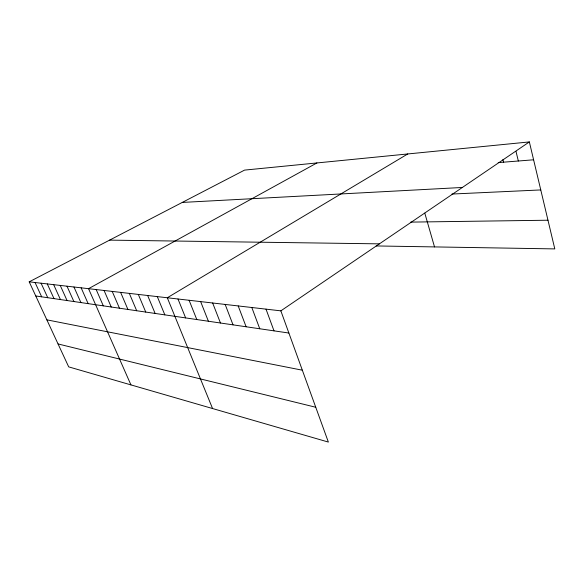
<?xml version="1.0" encoding="UTF-8"?>
<svg xmlns="http://www.w3.org/2000/svg" width="584" height="584" viewBox="0 0 584 584"><rect width="100%" height="100%" fill="white"/><g stroke="black" fill="none" stroke-linecap="round" stroke-linejoin="round"><path stroke-width="0.88" d="M280.853 310.856L328.361 442.073L68.693 366.869L29.2 281.838L280.853 310.856L529.352 141.927L554.8 248.908L376.176 245.944M407.741 153.957L167.301 297.76L212.561 408.53M316.9 162.951L88.542 288.678L130.933 384.892M29.2 281.838L244.572 170.105L529.352 141.927M498.196 162.6L533.601 159.797M182.252 202.436L462.367 187.464M451.928 194.049L540.769 189.931M410.676 222.11L547.974 220.219M109.609 240.126L379.41 243.857M35.755 295.957L288.883 333.033M46.851 319.842L302.337 370.198M58.05 343.947L315.754 407.252M35.062 282.517L41.676 296.825M41.084 283.211L47.757 297.716M47.282 283.926L54.013 298.636M53.662 284.663L60.444 299.577M60.232 285.415L67.065 300.548M66.992 286.197L73.883 301.541M73.956 286.999L80.906 302.57M81.139 287.824L88.147 303.629M96.185 289.562L103.31 305.855M104.069 290.474L111.252 307.016M112.216 291.409L119.457 308.221M120.625 292.38L127.932 309.462M129.327 293.387L136.692 310.739M138.328 294.424L145.752 312.068M147.65 295.497L155.125 313.44M157.3 296.606L164.834 314.864M177.989 298.993L185.639 317.908M189.099 300.278L196.801 319.543M200.641 301.607L208.4 321.244M212.656 302.994L220.467 323.01M225.168 304.432L233.031 324.85M238.206 305.936L246.119 326.77M251.813 307.505L259.763 328.77M266.012 309.14L274.005 330.858M424.794 213.145L434.518 246.915M502.912 159.585L503.561 162.177M515.979 151.344L518.337 161.009"/></g></svg>
